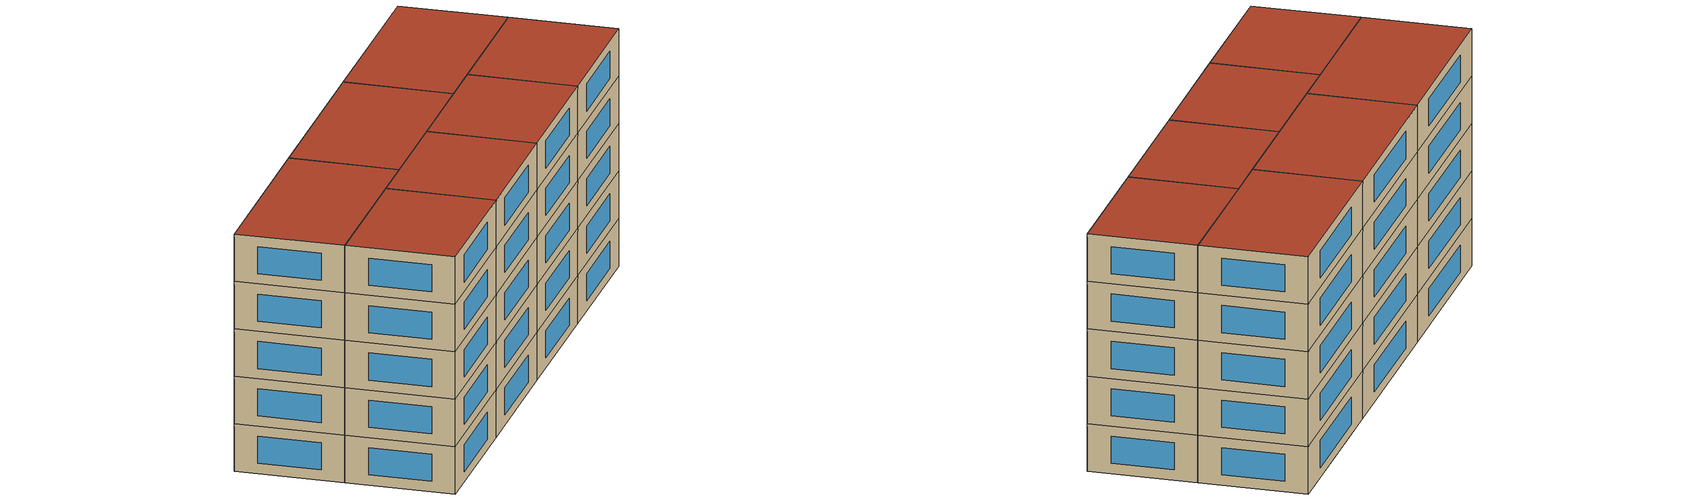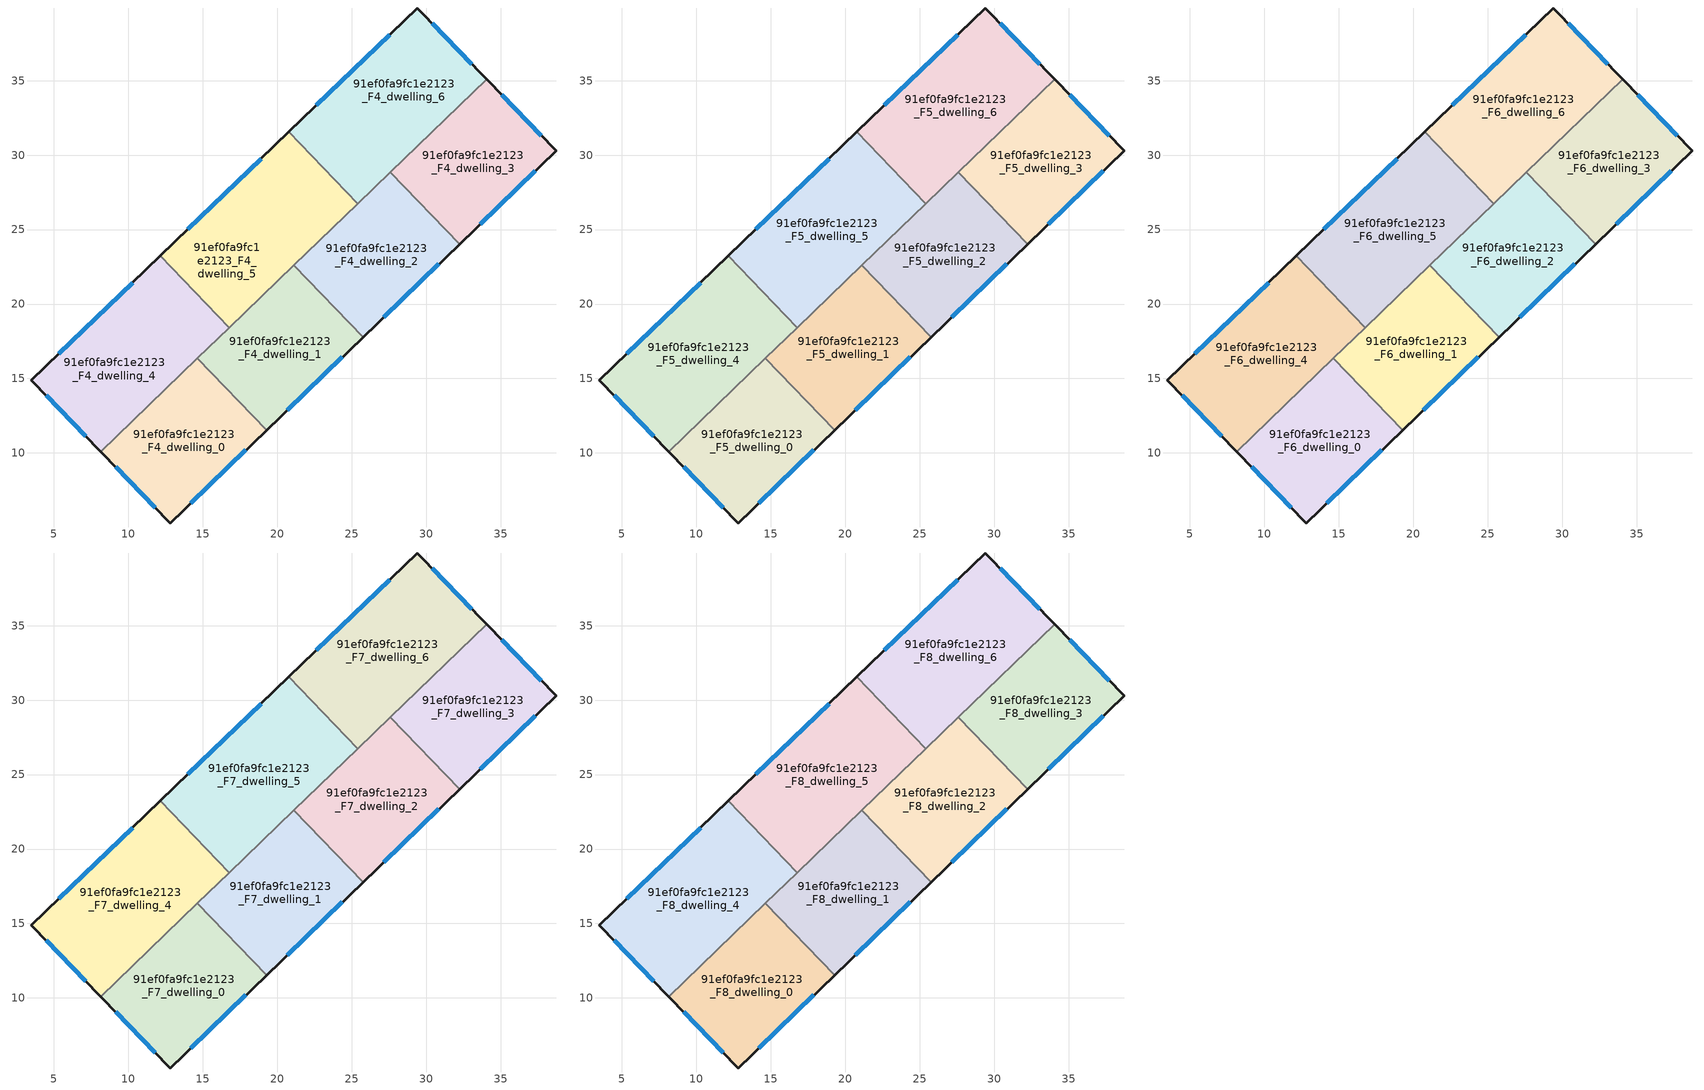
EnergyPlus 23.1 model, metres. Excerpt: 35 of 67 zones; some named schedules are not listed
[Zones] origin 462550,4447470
91ef0fa9fc1e2123_F4_dwelling_0
 floor to 91ef0fa9fc1e2123_F3_dwelling_1 (EU_floor_Construction): 14.63,16.34 19.27,11.52 12.81,5.29 8.15,10.09 z12
 floor to 91ef0fa9fc1e2123_F3_dwelling_3 (EU_floor_Construction): 14.64,16.35 19.28,11.53 19.27,11.52 14.63,16.34 z12
 wall outside (EU_wall_Construction): 8.15,10.09 12.81,5.29 19.28,11.53 z12:15
 wall to 91ef0fa9fc1e2123_F4_dwelling_1 (EU_wall_Construction): 19.28,11.53 14.64,16.35 z12:15
 wall to 91ef0fa9fc1e2123_F4_dwelling_4 (EU_wall_Construction): 14.64,16.35 8.15,10.09 z12:15
 window (EU_Window_Construction): 14.2,6.63 17.9,10.2 / 9.15,9.06 11.81,6.32 z12.64:14.36
91ef0fa9fc1e2123_F4_dwelling_1
 floor to 91ef0fa9fc1e2123_F3_dwelling_3 (EU_floor_Construction): 21.11,22.59 25.75,17.77 19.28,11.53 14.64,16.35 z12
 floor to 91ef0fa9fc1e2123_F3_dwelling_5 (EU_floor_Construction): 21.12,22.6 25.76,17.78 25.75,17.77 21.11,22.59 z12
 wall outside (EU_wall_Construction): 19.28,11.53 25.77,17.78 z12:15
 wall to 91ef0fa9fc1e2123_F4_dwelling_2 (EU_wall_Construction): 25.77,17.78 21.12,22.6 z12:15
 wall to 91ef0fa9fc1e2123_F4_dwelling_5 (EU_wall_Construction): 21.12,22.6 16.78,18.41 z12:15
 wall to 91ef0fa9fc1e2123_F4_dwelling_4 (EU_wall_Construction): 16.78,18.41 14.64,16.35 z12:15
 window (EU_Window_Construction): 20.67,12.87 24.38,16.44 z12.64:14.36
91ef0fa9fc1e2123_F4_dwelling_2
 floor to 91ef0fa9fc1e2123_F3_dwelling_5 (EU_floor_Construction): 27.59,28.83 32.23,24.02 25.76,17.78 21.12,22.6 z12
 floor to 91ef0fa9fc1e2123_F3_dwelling_7 (EU_floor_Construction): 27.61,28.84 32.24,24.03 32.23,24.02 27.59,28.83 z12
 wall outside (EU_wall_Construction): 25.77,17.78 32.24,24.03 z12:15
 wall to 91ef0fa9fc1e2123_F4_dwelling_3 (EU_wall_Construction): 32.24,24.03 27.6,28.85 z12:15
 wall to 91ef0fa9fc1e2123_F4_dwelling_6 (EU_wall_Construction): 27.6,28.85 25.42,26.74 z12:15
 wall to 91ef0fa9fc1e2123_F4_dwelling_5 (EU_wall_Construction): 25.42,26.74 21.12,22.6 z12:15
 window (EU_Window_Construction): 27.15,19.12 30.86,22.69 z12.64:14.36
91ef0fa9fc1e2123_F4_dwelling_3
 floor to 91ef0fa9fc1e2123_F3_dwelling_7 (EU_floor_Construction): 34.07,35.08 38.73,30.28 32.24,24.03 27.61,28.84 z12
 floor to 91ef0fa9fc1e2123_F3_dwelling_6 (EU_floor_Construction): 34.07,35.08 27.61,28.84 27.6,28.85 z12
 wall outside (EU_wall_Construction): 32.24,24.03 38.73,30.28 34.07,35.08 z12:15
 wall to 91ef0fa9fc1e2123_F4_dwelling_6 (EU_wall_Construction): 34.07,35.08 27.6,28.85 z12:15
 window (EU_Window_Construction): 37.73,31.31 35.07,34.06 / 33.63,25.37 37.34,28.94 z12.64:14.36
91ef0fa9fc1e2123_F4_dwelling_4
 floor to 91ef0fa9fc1e2123_F3_dwelling_0 (EU_floor_Construction): 9.98,21.15 14.62,16.34 8.14,10.09 3.48,14.88 z12
 floor to 91ef0fa9fc1e2123_F3_dwelling_2 (EU_floor_Construction): 12.13,23.23 16.78,18.41 14.63,16.34 9.98,21.15 z12
 floor to 91ef0fa9fc1e2123_F3_dwelling_1 (EU_floor_Construction): 14.62,16.34 14.63,16.34 8.15,10.09 8.14,10.09 z12
 wall outside (EU_wall_Construction): 12.13,23.23 3.48,14.88 8.15,10.09 z12:15
 wall to 91ef0fa9fc1e2123_F4_dwelling_5 (EU_wall_Construction): 16.78,18.41 12.13,23.23 z12:15
 window (EU_Window_Construction): 4.48,13.86 7.15,11.11 / 10.28,21.44 5.34,16.67 z12.64:14.36
91ef0fa9fc1e2123_F4_dwelling_5
 floor to 91ef0fa9fc1e2123_F3_dwelling_2 (EU_floor_Construction): 16.46,27.4 21.11,22.59 16.78,18.41 12.13,23.23 z12
 floor to 91ef0fa9fc1e2123_F3_dwelling_4 (EU_floor_Construction): 20.77,31.56 25.42,26.74 21.11,22.59 16.46,27.4 z12
 wall outside (EU_wall_Construction): 20.77,31.56 12.13,23.23 z12:15
 wall to 91ef0fa9fc1e2123_F4_dwelling_6 (EU_wall_Construction): 25.42,26.74 20.77,31.56 z12:15
 window (EU_Window_Construction): 18.92,29.77 13.98,25.01 z12.64:14.36
91ef0fa9fc1e2123_F4_dwelling_6
 floor to 91ef0fa9fc1e2123_F3_dwelling_4 (EU_floor_Construction): 22.94,33.65 27.59,28.84 25.42,26.74 20.77,31.56 z12
 floor to 91ef0fa9fc1e2123_F3_dwelling_6 (EU_floor_Construction): 29.4,39.88 34.07,35.08 27.59,28.84 22.94,33.65 z12
 wall outside (EU_wall_Construction): 34.07,35.08 29.4,39.88 20.77,31.56 z12:15
 window (EU_Window_Construction): 33.07,36.11 30.4,38.86 / 27.56,38.1 22.62,33.34 z12.64:14.36
91ef0fa9fc1e2123_F5_dwelling_0
 floor to 91ef0fa9fc1e2123_F4_dwelling_0 (EU_floor_Construction): 14.64,16.35 19.28,11.53 12.81,5.29 8.15,10.09 z15
 wall outside (EU_wall_Construction): 8.15,10.09 12.81,5.29 19.28,11.53 z15:18
 wall to 91ef0fa9fc1e2123_F5_dwelling_1 (EU_wall_Construction): 19.28,11.53 14.64,16.35 z15:18
 wall to 91ef0fa9fc1e2123_F5_dwelling_4 (EU_wall_Construction): 14.64,16.35 8.15,10.09 z15:18
 window (EU_Window_Construction): 14.2,6.63 17.9,10.2 / 9.15,9.06 11.81,6.32 z15.64:17.36
91ef0fa9fc1e2123_F5_dwelling_1
 floor to 91ef0fa9fc1e2123_F4_dwelling_1 (EU_floor_Construction): 21.12,22.6 25.77,17.78 19.28,11.53 14.64,16.35 z15
 wall outside (EU_wall_Construction): 19.28,11.53 25.77,17.78 z15:18
 wall to 91ef0fa9fc1e2123_F5_dwelling_2 (EU_wall_Construction): 25.77,17.78 21.12,22.6 z15:18
 wall to 91ef0fa9fc1e2123_F5_dwelling_5 (EU_wall_Construction): 21.12,22.6 16.78,18.41 z15:18
 wall to 91ef0fa9fc1e2123_F5_dwelling_4 (EU_wall_Construction): 16.78,18.41 14.64,16.35 z15:18
 window (EU_Window_Construction): 20.67,12.87 24.38,16.44 z15.64:17.36
91ef0fa9fc1e2123_F5_dwelling_2
 floor to 91ef0fa9fc1e2123_F4_dwelling_2 (EU_floor_Construction): 27.6,28.85 32.24,24.03 25.77,17.78 21.12,22.6 z15
 wall outside (EU_wall_Construction): 25.77,17.78 32.24,24.03 z15:18
 wall to 91ef0fa9fc1e2123_F5_dwelling_3 (EU_wall_Construction): 32.24,24.03 27.6,28.85 z15:18
 wall to 91ef0fa9fc1e2123_F5_dwelling_6 (EU_wall_Construction): 27.6,28.85 25.42,26.74 z15:18
 wall to 91ef0fa9fc1e2123_F5_dwelling_5 (EU_wall_Construction): 25.42,26.74 21.12,22.6 z15:18
 window (EU_Window_Construction): 27.15,19.12 30.86,22.69 z15.64:17.36
91ef0fa9fc1e2123_F5_dwelling_3
 floor to 91ef0fa9fc1e2123_F4_dwelling_3 (EU_floor_Construction): 34.07,35.08 38.73,30.28 32.24,24.03 27.6,28.85 z15
 wall outside (EU_wall_Construction): 32.24,24.03 38.73,30.28 34.07,35.08 z15:18
 wall to 91ef0fa9fc1e2123_F5_dwelling_6 (EU_wall_Construction): 34.07,35.08 27.6,28.85 z15:18
 window (EU_Window_Construction): 37.73,31.31 35.07,34.06 / 33.63,25.37 37.34,28.94 z15.64:17.36
91ef0fa9fc1e2123_F5_dwelling_4
 floor to 91ef0fa9fc1e2123_F4_dwelling_4 (EU_floor_Construction): 12.13,23.23 16.78,18.41 8.15,10.09 3.48,14.88 z15
 wall outside (EU_wall_Construction): 12.13,23.23 3.48,14.88 8.15,10.09 z15:18
 wall to 91ef0fa9fc1e2123_F5_dwelling_5 (EU_wall_Construction): 16.78,18.41 12.13,23.23 z15:18
 window (EU_Window_Construction): 4.48,13.86 7.15,11.11 / 10.28,21.44 5.34,16.67 z15.64:17.36
91ef0fa9fc1e2123_F5_dwelling_5
 floor to 91ef0fa9fc1e2123_F4_dwelling_5 (EU_floor_Construction): 20.77,31.56 25.42,26.74 16.78,18.41 12.13,23.23 z15
 wall outside (EU_wall_Construction): 20.77,31.56 12.13,23.23 z15:18
 wall to 91ef0fa9fc1e2123_F5_dwelling_6 (EU_wall_Construction): 25.42,26.74 20.77,31.56 z15:18
 window (EU_Window_Construction): 18.92,29.77 13.98,25.01 z15.64:17.36
91ef0fa9fc1e2123_F5_dwelling_6
 floor to 91ef0fa9fc1e2123_F4_dwelling_6 (EU_floor_Construction): 29.4,39.88 34.07,35.08 25.42,26.74 20.77,31.56 z15
 wall outside (EU_wall_Construction): 34.07,35.08 29.4,39.88 20.77,31.56 z15:18
 window (EU_Window_Construction): 33.07,36.11 30.4,38.86 / 27.56,38.1 22.62,33.34 z15.64:17.36
91ef0fa9fc1e2123_F6_dwelling_0
 floor to 91ef0fa9fc1e2123_F5_dwelling_0 (EU_floor_Construction): 14.64,16.35 19.28,11.53 12.81,5.29 8.15,10.09 z18
 wall outside (EU_wall_Construction): 8.15,10.09 12.81,5.29 19.28,11.53 z18:21
 wall to 91ef0fa9fc1e2123_F6_dwelling_1 (EU_wall_Construction): 19.28,11.53 14.64,16.35 z18:21
 wall to 91ef0fa9fc1e2123_F6_dwelling_4 (EU_wall_Construction): 14.64,16.35 8.15,10.09 z18:21
 window (EU_Window_Construction): 14.2,6.63 17.9,10.2 / 9.15,9.06 11.81,6.32 z18.64:20.36
91ef0fa9fc1e2123_F6_dwelling_1
 floor to 91ef0fa9fc1e2123_F5_dwelling_1 (EU_floor_Construction): 21.12,22.6 25.77,17.78 19.28,11.53 14.64,16.35 z18
 wall outside (EU_wall_Construction): 19.28,11.53 25.77,17.78 z18:21
 wall to 91ef0fa9fc1e2123_F6_dwelling_2 (EU_wall_Construction): 25.77,17.78 21.12,22.6 z18:21
 wall to 91ef0fa9fc1e2123_F6_dwelling_5 (EU_wall_Construction): 21.12,22.6 16.78,18.41 z18:21
 wall to 91ef0fa9fc1e2123_F6_dwelling_4 (EU_wall_Construction): 16.78,18.41 14.64,16.35 z18:21
 window (EU_Window_Construction): 20.67,12.87 24.38,16.44 z18.64:20.36
91ef0fa9fc1e2123_F6_dwelling_2
 floor to 91ef0fa9fc1e2123_F5_dwelling_2 (EU_floor_Construction): 27.6,28.85 32.24,24.03 25.77,17.78 21.12,22.6 z18
 wall outside (EU_wall_Construction): 25.77,17.78 32.24,24.03 z18:21
 wall to 91ef0fa9fc1e2123_F6_dwelling_3 (EU_wall_Construction): 32.24,24.03 27.6,28.85 z18:21
 wall to 91ef0fa9fc1e2123_F6_dwelling_6 (EU_wall_Construction): 27.6,28.85 25.42,26.74 z18:21
 wall to 91ef0fa9fc1e2123_F6_dwelling_5 (EU_wall_Construction): 25.42,26.74 21.12,22.6 z18:21
 window (EU_Window_Construction): 27.15,19.12 30.86,22.69 z18.64:20.36
91ef0fa9fc1e2123_F6_dwelling_3
 floor to 91ef0fa9fc1e2123_F5_dwelling_3 (EU_floor_Construction): 34.07,35.08 38.73,30.28 32.24,24.03 27.6,28.85 z18
 wall outside (EU_wall_Construction): 32.24,24.03 38.73,30.28 34.07,35.08 z18:21
 wall to 91ef0fa9fc1e2123_F6_dwelling_6 (EU_wall_Construction): 34.07,35.08 27.6,28.85 z18:21
 window (EU_Window_Construction): 37.73,31.31 35.07,34.06 / 33.63,25.37 37.34,28.94 z18.64:20.36
91ef0fa9fc1e2123_F6_dwelling_4
 floor to 91ef0fa9fc1e2123_F5_dwelling_4 (EU_floor_Construction): 12.13,23.23 16.78,18.41 8.15,10.09 3.48,14.88 z18
 wall outside (EU_wall_Construction): 12.13,23.23 3.48,14.88 8.15,10.09 z18:21
 wall to 91ef0fa9fc1e2123_F6_dwelling_5 (EU_wall_Construction): 16.78,18.41 12.13,23.23 z18:21
 window (EU_Window_Construction): 4.48,13.86 7.15,11.11 / 10.28,21.44 5.34,16.67 z18.64:20.36
91ef0fa9fc1e2123_F6_dwelling_5
 floor to 91ef0fa9fc1e2123_F5_dwelling_5 (EU_floor_Construction): 20.77,31.56 25.42,26.74 16.78,18.41 12.13,23.23 z18
 wall outside (EU_wall_Construction): 20.77,31.56 12.13,23.23 z18:21
 wall to 91ef0fa9fc1e2123_F6_dwelling_6 (EU_wall_Construction): 25.42,26.74 20.77,31.56 z18:21
 window (EU_Window_Construction): 18.92,29.77 13.98,25.01 z18.64:20.36
91ef0fa9fc1e2123_F6_dwelling_6
 floor to 91ef0fa9fc1e2123_F5_dwelling_6 (EU_floor_Construction): 29.4,39.88 34.07,35.08 25.42,26.74 20.77,31.56 z18
 wall outside (EU_wall_Construction): 34.07,35.08 29.4,39.88 20.77,31.56 z18:21
 window (EU_Window_Construction): 33.07,36.11 30.4,38.86 / 27.56,38.1 22.62,33.34 z18.64:20.36
91ef0fa9fc1e2123_F7_dwelling_0
 floor to 91ef0fa9fc1e2123_F6_dwelling_0 (EU_floor_Construction): 14.64,16.35 19.28,11.53 12.81,5.29 8.15,10.09 z21
 wall outside (EU_wall_Construction): 8.15,10.09 12.81,5.29 19.28,11.53 z21:24
 wall to 91ef0fa9fc1e2123_F7_dwelling_1 (EU_wall_Construction): 19.28,11.53 14.64,16.35 z21:24
 wall to 91ef0fa9fc1e2123_F7_dwelling_4 (EU_wall_Construction): 14.64,16.35 8.15,10.09 z21:24
 window (EU_Window_Construction): 14.2,6.63 17.9,10.2 / 9.15,9.06 11.81,6.32 z21.64:23.36
91ef0fa9fc1e2123_F7_dwelling_1
 floor to 91ef0fa9fc1e2123_F6_dwelling_1 (EU_floor_Construction): 21.12,22.6 25.77,17.78 19.28,11.53 14.64,16.35 z21
 wall outside (EU_wall_Construction): 19.28,11.53 25.77,17.78 z21:24
 wall to 91ef0fa9fc1e2123_F7_dwelling_2 (EU_wall_Construction): 25.77,17.78 21.12,22.6 z21:24
 wall to 91ef0fa9fc1e2123_F7_dwelling_5 (EU_wall_Construction): 21.12,22.6 16.78,18.41 z21:24
 wall to 91ef0fa9fc1e2123_F7_dwelling_4 (EU_wall_Construction): 16.78,18.41 14.64,16.35 z21:24
 window (EU_Window_Construction): 20.67,12.87 24.38,16.44 z21.64:23.36
91ef0fa9fc1e2123_F7_dwelling_2
 floor to 91ef0fa9fc1e2123_F6_dwelling_2 (EU_floor_Construction): 27.6,28.85 32.24,24.03 25.77,17.78 21.12,22.6 z21
 wall outside (EU_wall_Construction): 25.77,17.78 32.24,24.03 z21:24
 wall to 91ef0fa9fc1e2123_F7_dwelling_3 (EU_wall_Construction): 32.24,24.03 27.6,28.85 z21:24
 wall to 91ef0fa9fc1e2123_F7_dwelling_6 (EU_wall_Construction): 27.6,28.85 25.42,26.74 z21:24
 wall to 91ef0fa9fc1e2123_F7_dwelling_5 (EU_wall_Construction): 25.42,26.74 21.12,22.6 z21:24
 window (EU_Window_Construction): 27.15,19.12 30.86,22.69 z21.64:23.36
91ef0fa9fc1e2123_F7_dwelling_3
 floor to 91ef0fa9fc1e2123_F6_dwelling_3 (EU_floor_Construction): 34.07,35.08 38.73,30.28 32.24,24.03 27.6,28.85 z21
 wall outside (EU_wall_Construction): 32.24,24.03 38.73,30.28 34.07,35.08 z21:24
 wall to 91ef0fa9fc1e2123_F7_dwelling_6 (EU_wall_Construction): 34.07,35.08 27.6,28.85 z21:24
 window (EU_Window_Construction): 37.73,31.31 35.07,34.06 / 33.63,25.37 37.34,28.94 z21.64:23.36
91ef0fa9fc1e2123_F7_dwelling_4
 floor to 91ef0fa9fc1e2123_F6_dwelling_4 (EU_floor_Construction): 12.13,23.23 16.78,18.41 8.15,10.09 3.48,14.88 z21
 wall outside (EU_wall_Construction): 12.13,23.23 3.48,14.88 8.15,10.09 z21:24
 wall to 91ef0fa9fc1e2123_F7_dwelling_5 (EU_wall_Construction): 16.78,18.41 12.13,23.23 z21:24
 window (EU_Window_Construction): 4.48,13.86 7.15,11.11 / 10.28,21.44 5.34,16.67 z21.64:23.36
91ef0fa9fc1e2123_F7_dwelling_5
 floor to 91ef0fa9fc1e2123_F6_dwelling_5 (EU_floor_Construction): 20.77,31.56 25.42,26.74 16.78,18.41 12.13,23.23 z21
 wall outside (EU_wall_Construction): 20.77,31.56 12.13,23.23 z21:24
 wall to 91ef0fa9fc1e2123_F7_dwelling_6 (EU_wall_Construction): 25.42,26.74 20.77,31.56 z21:24
 window (EU_Window_Construction): 18.92,29.77 13.98,25.01 z21.64:23.36
91ef0fa9fc1e2123_F7_dwelling_6
 floor to 91ef0fa9fc1e2123_F6_dwelling_6 (EU_floor_Construction): 29.4,39.88 34.07,35.08 25.42,26.74 20.77,31.56 z21
 wall outside (EU_wall_Construction): 34.07,35.08 29.4,39.88 20.77,31.56 z21:24
 window (EU_Window_Construction): 33.07,36.11 30.4,38.86 / 27.56,38.1 22.62,33.34 z21.64:23.36
91ef0fa9fc1e2123_F8_dwelling_0
 floor to 91ef0fa9fc1e2123_F7_dwelling_0 (EU_floor_Construction): 14.64,16.35 19.28,11.53 12.81,5.29 8.15,10.09 z24
 wall outside (EU_wall_Construction): 8.15,10.09 12.81,5.29 19.28,11.53 z24:27
 wall to 91ef0fa9fc1e2123_F8_dwelling_1 (EU_wall_Construction): 19.28,11.53 14.64,16.35 z24:27
 wall to 91ef0fa9fc1e2123_F8_dwelling_4 (EU_wall_Construction): 14.64,16.35 8.15,10.09 z24:27
 window (EU_Window_Construction): 14.2,6.63 17.9,10.2 / 9.15,9.06 11.81,6.32 z24.64:26.36
 roof outside (EU_roof_Construction): 19.28,11.53 14.64,16.35 8.15,10.09 12.81,5.29 z27
91ef0fa9fc1e2123_F8_dwelling_1
 floor to 91ef0fa9fc1e2123_F7_dwelling_1 (EU_floor_Construction): 21.12,22.6 25.77,17.78 19.28,11.53 14.64,16.35 z24
 wall outside (EU_wall_Construction): 19.28,11.53 25.77,17.78 z24:27
 wall to 91ef0fa9fc1e2123_F8_dwelling_2 (EU_wall_Construction): 25.77,17.78 21.12,22.6 z24:27
 wall to 91ef0fa9fc1e2123_F8_dwelling_5 (EU_wall_Construction): 21.12,22.6 16.78,18.41 z24:27
 wall to 91ef0fa9fc1e2123_F8_dwelling_4 (EU_wall_Construction): 16.78,18.41 14.64,16.35 z24:27
 window (EU_Window_Construction): 20.67,12.87 24.38,16.44 z24.64:26.36
 roof outside (EU_roof_Construction): 25.77,17.78 21.12,22.6 14.64,16.35 19.28,11.53 z27
91ef0fa9fc1e2123_F8_dwelling_2
 floor to 91ef0fa9fc1e2123_F7_dwelling_2 (EU_floor_Construction): 27.6,28.85 32.24,24.03 25.77,17.78 21.12,22.6 z24
 wall outside (EU_wall_Construction): 25.77,17.78 32.24,24.03 z24:27
 wall to 91ef0fa9fc1e2123_F8_dwelling_3 (EU_wall_Construction): 32.24,24.03 27.6,28.85 z24:27
 wall to 91ef0fa9fc1e2123_F8_dwelling_6 (EU_wall_Construction): 27.6,28.85 25.42,26.74 z24:27
 wall to 91ef0fa9fc1e2123_F8_dwelling_5 (EU_wall_Construction): 25.42,26.74 21.12,22.6 z24:27
 window (EU_Window_Construction): 27.15,19.12 30.86,22.69 z24.64:26.36
 roof outside (EU_roof_Construction): 32.24,24.03 27.6,28.85 21.12,22.6 25.77,17.78 z27
91ef0fa9fc1e2123_F8_dwelling_3
 floor to 91ef0fa9fc1e2123_F7_dwelling_3 (EU_floor_Construction): 34.07,35.08 38.73,30.28 32.24,24.03 27.6,28.85 z24
 wall outside (EU_wall_Construction): 32.24,24.03 38.73,30.28 34.07,35.08 z24:27
 wall to 91ef0fa9fc1e2123_F8_dwelling_6 (EU_wall_Construction): 34.07,35.08 27.6,28.85 z24:27
 window (EU_Window_Construction): 37.73,31.31 35.07,34.06 / 33.63,25.37 37.34,28.94 z24.64:26.36
 roof outside (EU_roof_Construction): 38.73,30.28 34.07,35.08 27.6,28.85 32.24,24.03 z27
91ef0fa9fc1e2123_F8_dwelling_4
 floor to 91ef0fa9fc1e2123_F7_dwelling_4 (EU_floor_Construction): 12.13,23.23 16.78,18.41 8.15,10.09 3.48,14.88 z24
 wall outside (EU_wall_Construction): 12.13,23.23 3.48,14.88 8.15,10.09 z24:27
 wall to 91ef0fa9fc1e2123_F8_dwelling_5 (EU_wall_Construction): 16.78,18.41 12.13,23.23 z24:27
 window (EU_Window_Construction): 4.48,13.86 7.15,11.11 / 10.28,21.44 5.34,16.67 z24.64:26.36
 roof outside (EU_roof_Construction): 16.78,18.41 12.13,23.23 3.48,14.88 8.15,10.09 z27
91ef0fa9fc1e2123_F8_dwelling_5
 floor to 91ef0fa9fc1e2123_F7_dwelling_5 (EU_floor_Construction): 20.77,31.56 25.42,26.74 16.78,18.41 12.13,23.23 z24
 wall outside (EU_wall_Construction): 20.77,31.56 12.13,23.23 z24:27
 wall to 91ef0fa9fc1e2123_F8_dwelling_6 (EU_wall_Construction): 25.42,26.74 20.77,31.56 z24:27
 window (EU_Window_Construction): 18.92,29.77 13.98,25.01 z24.64:26.36
 roof outside (EU_roof_Construction): 25.42,26.74 20.77,31.56 12.13,23.23 16.78,18.41 z27
91ef0fa9fc1e2123_F8_dwelling_6
 floor to 91ef0fa9fc1e2123_F7_dwelling_6 (EU_floor_Construction): 29.4,39.88 34.07,35.08 25.42,26.74 20.77,31.56 z24
 wall outside (EU_wall_Construction): 34.07,35.08 29.4,39.88 20.77,31.56 z24:27
 window (EU_Window_Construction): 33.07,36.11 30.4,38.86 / 27.56,38.1 22.62,33.34 z24.64:26.36
 roof outside (EU_roof_Construction): 34.07,35.08 29.4,39.88 20.77,31.56 25.42,26.74 z27
[Building]
EU S2 Campaign: North Axis=0; Terrain=City; Solar Distribution=FullExterior
[Site:Location]
Yerevan-Zvartnots.Intl.AP: Latitude=40.15; Longitude=44.383; Time Zone=4; Elevation=854
[SizingPeriod:WeatherFileDays]
AnnualSizingPeriod: Begin Month=1; Begin Day of Month=1; End Month=12; End Day of Month=31; Day of Week for Start Day=Monday; Use Weather File Daylight Saving Period=No; Use Weather File Rain and Snow Indicators=No
[MATERIAL]
EU_InternalMass_Material: Roughness=MediumRough; Thickness=0.1; Conductivity=1; Density=1800; Specific Heat=900; Thermal Absorptance=0.9; Solar Absorptance=0.7; Visible Absorptance=0.7
[MATERIAL:NOMASS] Roughness=MediumRough; Thermal Absorptance=0.9; Solar Absorptance=0.7; Visible Absorptance=0.7
Name | Thermal Resistance
EU_wall_NoMass | 1.05043
EU_roof_NoMass | 1.45357
EU_floor_NoMass | 0.478065
[WINDOWMATERIAL:SIMPLEGLAZINGSYSTEM]
EU_Window_SimpleGlazing: UFactor=2.5566; Solar Heat Gain Coefficient=0.75; Visible Transmittance=0.75
[CONSTRUCTION]
EU_wall_Construction: EU_wall_NoMass
EU_roof_Construction: EU_roof_NoMass
EU_floor_Construction: EU_floor_NoMass
EU_Window_Construction: EU_Window_SimpleGlazing
EU_InternalMass_Construction: EU_InternalMass_Material
[ZONE] Type=1; Multiplier=1; Ceiling Height=autocalculate; Floor Area=autocalculate; Part of Total Floor Area=Yes
Name | Volume
91ef0fa9fc1e2123_F4_dwelling_0; 91ef0fa9fc1e2123_F5_dwelling_0; 91ef0fa9fc1e2123_F6_dwelling_0; 91ef0fa9fc1e2123_F7_dwelling_0; 91ef0fa9fc1e2123_F8_dwelling_0 | 180.71
91ef0fa9fc1e2123_F4_dwelling_1; 91ef0fa9fc1e2123_F5_dwelling_1; 91ef0fa9fc1e2123_F6_dwelling_1; 91ef0fa9fc1e2123_F7_dwelling_1; 91ef0fa9fc1e2123_F8_dwelling_1 | 180.729
91ef0fa9fc1e2123_F4_dwelling_2; 91ef0fa9fc1e2123_F5_dwelling_2; 91ef0fa9fc1e2123_F6_dwelling_2; 91ef0fa9fc1e2123_F7_dwelling_2; 91ef0fa9fc1e2123_F8_dwelling_2 | 180.715
91ef0fa9fc1e2123_F4_dwelling_3; 91ef0fa9fc1e2123_F5_dwelling_3; 91ef0fa9fc1e2123_F6_dwelling_3; 91ef0fa9fc1e2123_F7_dwelling_3; 91ef0fa9fc1e2123_F8_dwelling_3 | 180.727
91ef0fa9fc1e2123_F4_dwelling_4; 91ef0fa9fc1e2123_F5_dwelling_4; 91ef0fa9fc1e2123_F6_dwelling_4; 91ef0fa9fc1e2123_F7_dwelling_4; 91ef0fa9fc1e2123_F8_dwelling_4 | 240.9375
91ef0fa9fc1e2123_F4_dwelling_5; 91ef0fa9fc1e2123_F5_dwelling_5; 91ef0fa9fc1e2123_F6_dwelling_5; 91ef0fa9fc1e2123_F7_dwelling_5; 91ef0fa9fc1e2123_F8_dwelling_5 | 240.931
91ef0fa9fc1e2123_F4_dwelling_6; 91ef0fa9fc1e2123_F5_dwelling_6; 91ef0fa9fc1e2123_F6_dwelling_6; 91ef0fa9fc1e2123_F7_dwelling_6; 91ef0fa9fc1e2123_F8_dwelling_6 | 240.958
[INTERNALMASS] Construction=EU_InternalMass_Construction
Name | Zone or ZoneList | Surface Area
91ef0fa9fc1e2123_F4_dwelling_0_EU_InternalMass | 91ef0fa9fc1e2123_F4_dwelling_0 | 60.2367
91ef0fa9fc1e2123_F4_dwelling_1_EU_InternalMass | 91ef0fa9fc1e2123_F4_dwelling_1 | 60.243
91ef0fa9fc1e2123_F4_dwelling_2_EU_InternalMass | 91ef0fa9fc1e2123_F4_dwelling_2 | 60.2385
91ef0fa9fc1e2123_F4_dwelling_3_EU_InternalMass | 91ef0fa9fc1e2123_F4_dwelling_3 | 60.2422
91ef0fa9fc1e2123_F4_dwelling_4_EU_InternalMass | 91ef0fa9fc1e2123_F4_dwelling_4 | 80.3123
91ef0fa9fc1e2123_F4_dwelling_5_EU_InternalMass | 91ef0fa9fc1e2123_F4_dwelling_5 | 80.3105
91ef0fa9fc1e2123_F4_dwelling_6_EU_InternalMass | 91ef0fa9fc1e2123_F4_dwelling_6 | 80.3191
91ef0fa9fc1e2123_F5_dwelling_0_EU_InternalMass | 91ef0fa9fc1e2123_F5_dwelling_0 | 60.2367
91ef0fa9fc1e2123_F5_dwelling_1_EU_InternalMass | 91ef0fa9fc1e2123_F5_dwelling_1 | 60.243
91ef0fa9fc1e2123_F5_dwelling_2_EU_InternalMass | 91ef0fa9fc1e2123_F5_dwelling_2 | 60.2385
91ef0fa9fc1e2123_F5_dwelling_3_EU_InternalMass | 91ef0fa9fc1e2123_F5_dwelling_3 | 60.2422
91ef0fa9fc1e2123_F5_dwelling_4_EU_InternalMass | 91ef0fa9fc1e2123_F5_dwelling_4 | 80.3123
91ef0fa9fc1e2123_F5_dwelling_5_EU_InternalMass | 91ef0fa9fc1e2123_F5_dwelling_5 | 80.3105
91ef0fa9fc1e2123_F5_dwelling_6_EU_InternalMass | 91ef0fa9fc1e2123_F5_dwelling_6 | 80.3191
91ef0fa9fc1e2123_F6_dwelling_0_EU_InternalMass | 91ef0fa9fc1e2123_F6_dwelling_0 | 60.2367
91ef0fa9fc1e2123_F6_dwelling_1_EU_InternalMass | 91ef0fa9fc1e2123_F6_dwelling_1 | 60.243
91ef0fa9fc1e2123_F6_dwelling_2_EU_InternalMass | 91ef0fa9fc1e2123_F6_dwelling_2 | 60.2385
91ef0fa9fc1e2123_F6_dwelling_3_EU_InternalMass | 91ef0fa9fc1e2123_F6_dwelling_3 | 60.2422
91ef0fa9fc1e2123_F6_dwelling_4_EU_InternalMass | 91ef0fa9fc1e2123_F6_dwelling_4 | 80.3123
91ef0fa9fc1e2123_F6_dwelling_5_EU_InternalMass | 91ef0fa9fc1e2123_F6_dwelling_5 | 80.3105
91ef0fa9fc1e2123_F6_dwelling_6_EU_InternalMass | 91ef0fa9fc1e2123_F6_dwelling_6 | 80.3191
91ef0fa9fc1e2123_F7_dwelling_0_EU_InternalMass | 91ef0fa9fc1e2123_F7_dwelling_0 | 60.2367
91ef0fa9fc1e2123_F7_dwelling_1_EU_InternalMass | 91ef0fa9fc1e2123_F7_dwelling_1 | 60.243
91ef0fa9fc1e2123_F7_dwelling_2_EU_InternalMass | 91ef0fa9fc1e2123_F7_dwelling_2 | 60.2385
91ef0fa9fc1e2123_F7_dwelling_3_EU_InternalMass | 91ef0fa9fc1e2123_F7_dwelling_3 | 60.2422
91ef0fa9fc1e2123_F7_dwelling_4_EU_InternalMass | 91ef0fa9fc1e2123_F7_dwelling_4 | 80.3123
91ef0fa9fc1e2123_F7_dwelling_5_EU_InternalMass | 91ef0fa9fc1e2123_F7_dwelling_5 | 80.3105
91ef0fa9fc1e2123_F7_dwelling_6_EU_InternalMass | 91ef0fa9fc1e2123_F7_dwelling_6 | 80.3191
91ef0fa9fc1e2123_F8_dwelling_0_EU_InternalMass | 91ef0fa9fc1e2123_F8_dwelling_0 | 60.2367
91ef0fa9fc1e2123_F8_dwelling_1_EU_InternalMass | 91ef0fa9fc1e2123_F8_dwelling_1 | 60.243
91ef0fa9fc1e2123_F8_dwelling_2_EU_InternalMass | 91ef0fa9fc1e2123_F8_dwelling_2 | 60.2385
91ef0fa9fc1e2123_F8_dwelling_3_EU_InternalMass | 91ef0fa9fc1e2123_F8_dwelling_3 | 60.2422
91ef0fa9fc1e2123_F8_dwelling_4_EU_InternalMass | 91ef0fa9fc1e2123_F8_dwelling_4 | 80.3123
91ef0fa9fc1e2123_F8_dwelling_5_EU_InternalMass | 91ef0fa9fc1e2123_F8_dwelling_5 | 80.3105
91ef0fa9fc1e2123_F8_dwelling_6_EU_InternalMass | 91ef0fa9fc1e2123_F8_dwelling_6 | 80.3191
[OTHEREQUIPMENT] Fuel Type=Electricity; Design Level Calculation Method=Watts/Area; Power per Zone Floor Area=1; Fraction Latent=0; Fraction Radiant=0; Fraction Lost=0; Carbon Dioxide Generation Rate=0; EndUse Subcategory=EU_Step8_InternalGains
Name | Zone or ZoneList or Space or SpaceList | Schedule
EU_Step8_InternalGain_91ef0fa9fc1e2123_F4_dwelling_0_f000 | 91ef0fa9fc1e2123_F4_dwelling_0 | EU_Step8_GainSchedule_91ef0fa9fc1e2123_F4_dwelling_0_f000
EU_Step8_InternalGain_91ef0fa9fc1e2123_F4_dwelling_1_f000 | 91ef0fa9fc1e2123_F4_dwelling_1 | EU_Step8_GainSchedule_91ef0fa9fc1e2123_F4_dwelling_1_f000
EU_Step8_InternalGain_91ef0fa9fc1e2123_F4_dwelling_2_f000 | 91ef0fa9fc1e2123_F4_dwelling_2 | EU_Step8_GainSchedule_91ef0fa9fc1e2123_F4_dwelling_2_f000
EU_Step8_InternalGain_91ef0fa9fc1e2123_F4_dwelling_3_f000 | 91ef0fa9fc1e2123_F4_dwelling_3 | EU_Step8_GainSchedule_91ef0fa9fc1e2123_F4_dwelling_3_f000
EU_Step8_InternalGain_91ef0fa9fc1e2123_F4_dwelling_4_f000 | 91ef0fa9fc1e2123_F4_dwelling_4 | EU_Step8_GainSchedule_91ef0fa9fc1e2123_F4_dwelling_4_f000
EU_Step8_InternalGain_91ef0fa9fc1e2123_F4_dwelling_5_f000 | 91ef0fa9fc1e2123_F4_dwelling_5 | EU_Step8_GainSchedule_91ef0fa9fc1e2123_F4_dwelling_5_f000
EU_Step8_InternalGain_91ef0fa9fc1e2123_F4_dwelling_6_f000 | 91ef0fa9fc1e2123_F4_dwelling_6 | EU_Step8_GainSchedule_91ef0fa9fc1e2123_F4_dwelling_6_f000
EU_Step8_InternalGain_91ef0fa9fc1e2123_F5_dwelling_0_f000 | 91ef0fa9fc1e2123_F5_dwelling_0 | EU_Step8_GainSchedule_91ef0fa9fc1e2123_F5_dwelling_0_f000
EU_Step8_InternalGain_91ef0fa9fc1e2123_F5_dwelling_1_f000 | 91ef0fa9fc1e2123_F5_dwelling_1 | EU_Step8_GainSchedule_91ef0fa9fc1e2123_F5_dwelling_1_f000
EU_Step8_InternalGain_91ef0fa9fc1e2123_F5_dwelling_2_f000 | 91ef0fa9fc1e2123_F5_dwelling_2 | EU_Step8_GainSchedule_91ef0fa9fc1e2123_F5_dwelling_2_f000
EU_Step8_InternalGain_91ef0fa9fc1e2123_F5_dwelling_3_f000 | 91ef0fa9fc1e2123_F5_dwelling_3 | EU_Step8_GainSchedule_91ef0fa9fc1e2123_F5_dwelling_3_f000
EU_Step8_InternalGain_91ef0fa9fc1e2123_F5_dwelling_4_f000 | 91ef0fa9fc1e2123_F5_dwelling_4 | EU_Step8_GainSchedule_91ef0fa9fc1e2123_F5_dwelling_4_f000
EU_Step8_InternalGain_91ef0fa9fc1e2123_F5_dwelling_5_f000 | 91ef0fa9fc1e2123_F5_dwelling_5 | EU_Step8_GainSchedule_91ef0fa9fc1e2123_F5_dwelling_5_f000
EU_Step8_InternalGain_91ef0fa9fc1e2123_F5_dwelling_6_f000 | 91ef0fa9fc1e2123_F5_dwelling_6 | EU_Step8_GainSchedule_91ef0fa9fc1e2123_F5_dwelling_6_f000
EU_Step8_InternalGain_91ef0fa9fc1e2123_F6_dwelling_0_f000 | 91ef0fa9fc1e2123_F6_dwelling_0 | EU_Step8_GainSchedule_91ef0fa9fc1e2123_F6_dwelling_0_f000
EU_Step8_InternalGain_91ef0fa9fc1e2123_F6_dwelling_1_f000 | 91ef0fa9fc1e2123_F6_dwelling_1 | EU_Step8_GainSchedule_91ef0fa9fc1e2123_F6_dwelling_1_f000
EU_Step8_InternalGain_91ef0fa9fc1e2123_F6_dwelling_2_f000 | 91ef0fa9fc1e2123_F6_dwelling_2 | EU_Step8_GainSchedule_91ef0fa9fc1e2123_F6_dwelling_2_f000
EU_Step8_InternalGain_91ef0fa9fc1e2123_F6_dwelling_3_f000 | 91ef0fa9fc1e2123_F6_dwelling_3 | EU_Step8_GainSchedule_91ef0fa9fc1e2123_F6_dwelling_3_f000
EU_Step8_InternalGain_91ef0fa9fc1e2123_F6_dwelling_4_f000 | 91ef0fa9fc1e2123_F6_dwelling_4 | EU_Step8_GainSchedule_91ef0fa9fc1e2123_F6_dwelling_4_f000
EU_Step8_InternalGain_91ef0fa9fc1e2123_F6_dwelling_5_f000 | 91ef0fa9fc1e2123_F6_dwelling_5 | EU_Step8_GainSchedule_91ef0fa9fc1e2123_F6_dwelling_5_f000
EU_Step8_InternalGain_91ef0fa9fc1e2123_F6_dwelling_6_f000 | 91ef0fa9fc1e2123_F6_dwelling_6 | EU_Step8_GainSchedule_91ef0fa9fc1e2123_F6_dwelling_6_f000
EU_Step8_InternalGain_91ef0fa9fc1e2123_F7_dwelling_0_f000 | 91ef0fa9fc1e2123_F7_dwelling_0 | EU_Step8_GainSchedule_91ef0fa9fc1e2123_F7_dwelling_0_f000
EU_Step8_InternalGain_91ef0fa9fc1e2123_F7_dwelling_1_f000 | 91ef0fa9fc1e2123_F7_dwelling_1 | EU_Step8_GainSchedule_91ef0fa9fc1e2123_F7_dwelling_1_f000
EU_Step8_InternalGain_91ef0fa9fc1e2123_F7_dwelling_2_f000 | 91ef0fa9fc1e2123_F7_dwelling_2 | EU_Step8_GainSchedule_91ef0fa9fc1e2123_F7_dwelling_2_f000
EU_Step8_InternalGain_91ef0fa9fc1e2123_F7_dwelling_3_f000 | 91ef0fa9fc1e2123_F7_dwelling_3 | EU_Step8_GainSchedule_91ef0fa9fc1e2123_F7_dwelling_3_f000
EU_Step8_InternalGain_91ef0fa9fc1e2123_F7_dwelling_4_f000 | 91ef0fa9fc1e2123_F7_dwelling_4 | EU_Step8_GainSchedule_91ef0fa9fc1e2123_F7_dwelling_4_f000
EU_Step8_InternalGain_91ef0fa9fc1e2123_F7_dwelling_5_f000 | 91ef0fa9fc1e2123_F7_dwelling_5 | EU_Step8_GainSchedule_91ef0fa9fc1e2123_F7_dwelling_5_f000
EU_Step8_InternalGain_91ef0fa9fc1e2123_F7_dwelling_6_f000 | 91ef0fa9fc1e2123_F7_dwelling_6 | EU_Step8_GainSchedule_91ef0fa9fc1e2123_F7_dwelling_6_f000
EU_Step8_InternalGain_91ef0fa9fc1e2123_F8_dwelling_0_f000 | 91ef0fa9fc1e2123_F8_dwelling_0 | EU_Step8_GainSchedule_91ef0fa9fc1e2123_F8_dwelling_0_f000
EU_Step8_InternalGain_91ef0fa9fc1e2123_F8_dwelling_1_f000 | 91ef0fa9fc1e2123_F8_dwelling_1 | EU_Step8_GainSchedule_91ef0fa9fc1e2123_F8_dwelling_1_f000
EU_Step8_InternalGain_91ef0fa9fc1e2123_F8_dwelling_2_f000 | 91ef0fa9fc1e2123_F8_dwelling_2 | EU_Step8_GainSchedule_91ef0fa9fc1e2123_F8_dwelling_2_f000
EU_Step8_InternalGain_91ef0fa9fc1e2123_F8_dwelling_3_f000 | 91ef0fa9fc1e2123_F8_dwelling_3 | EU_Step8_GainSchedule_91ef0fa9fc1e2123_F8_dwelling_3_f000
EU_Step8_InternalGain_91ef0fa9fc1e2123_F8_dwelling_4_f000 | 91ef0fa9fc1e2123_F8_dwelling_4 | EU_Step8_GainSchedule_91ef0fa9fc1e2123_F8_dwelling_4_f000
EU_Step8_InternalGain_91ef0fa9fc1e2123_F8_dwelling_5_f000 | 91ef0fa9fc1e2123_F8_dwelling_5 | EU_Step8_GainSchedule_91ef0fa9fc1e2123_F8_dwelling_5_f000
EU_Step8_InternalGain_91ef0fa9fc1e2123_F8_dwelling_6_f000 | 91ef0fa9fc1e2123_F8_dwelling_6 | EU_Step8_GainSchedule_91ef0fa9fc1e2123_F8_dwelling_6_f000
[ZONEVENTILATION:DESIGNFLOWRATE] Schedule=EU_AlwaysOn; Design Flow Rate Calculation Method=AirChanges/Hour; Air Changes per Hour=0.557805; Ventilation Type=Natural; Fan Pressure Rise=0; Fan Total Efficiency=1; Constant Term Coefficient=1; Temperature Term Coefficient=0; Velocity Term Coefficient=0; Velocity Squared Term Coefficient=0; Minimum Indoor Temperature=-100; Maximum Indoor Temperature=100; Delta Temperature=-100; Minimum Outdoor Temperature=-100; Maximum Outdoor Temperature=100; Maximum Wind Speed=40
Name | Zone or ZoneList or Space or SpaceList
EU_ConstantAir_91ef0fa9fc1e2123_F4_dwelling_0 | 91ef0fa9fc1e2123_F4_dwelling_0
EU_ConstantAir_91ef0fa9fc1e2123_F4_dwelling_1 | 91ef0fa9fc1e2123_F4_dwelling_1
EU_ConstantAir_91ef0fa9fc1e2123_F4_dwelling_2 | 91ef0fa9fc1e2123_F4_dwelling_2
EU_ConstantAir_91ef0fa9fc1e2123_F4_dwelling_3 | 91ef0fa9fc1e2123_F4_dwelling_3
EU_ConstantAir_91ef0fa9fc1e2123_F4_dwelling_4 | 91ef0fa9fc1e2123_F4_dwelling_4
EU_ConstantAir_91ef0fa9fc1e2123_F4_dwelling_5 | 91ef0fa9fc1e2123_F4_dwelling_5
EU_ConstantAir_91ef0fa9fc1e2123_F4_dwelling_6 | 91ef0fa9fc1e2123_F4_dwelling_6
EU_ConstantAir_91ef0fa9fc1e2123_F5_dwelling_0 | 91ef0fa9fc1e2123_F5_dwelling_0
EU_ConstantAir_91ef0fa9fc1e2123_F5_dwelling_1 | 91ef0fa9fc1e2123_F5_dwelling_1
EU_ConstantAir_91ef0fa9fc1e2123_F5_dwelling_2 | 91ef0fa9fc1e2123_F5_dwelling_2
EU_ConstantAir_91ef0fa9fc1e2123_F5_dwelling_3 | 91ef0fa9fc1e2123_F5_dwelling_3
EU_ConstantAir_91ef0fa9fc1e2123_F5_dwelling_4 | 91ef0fa9fc1e2123_F5_dwelling_4
EU_ConstantAir_91ef0fa9fc1e2123_F5_dwelling_5 | 91ef0fa9fc1e2123_F5_dwelling_5
EU_ConstantAir_91ef0fa9fc1e2123_F5_dwelling_6 | 91ef0fa9fc1e2123_F5_dwelling_6
EU_ConstantAir_91ef0fa9fc1e2123_F6_dwelling_0 | 91ef0fa9fc1e2123_F6_dwelling_0
EU_ConstantAir_91ef0fa9fc1e2123_F6_dwelling_1 | 91ef0fa9fc1e2123_F6_dwelling_1
EU_ConstantAir_91ef0fa9fc1e2123_F6_dwelling_2 | 91ef0fa9fc1e2123_F6_dwelling_2
EU_ConstantAir_91ef0fa9fc1e2123_F6_dwelling_3 | 91ef0fa9fc1e2123_F6_dwelling_3
EU_ConstantAir_91ef0fa9fc1e2123_F6_dwelling_4 | 91ef0fa9fc1e2123_F6_dwelling_4
EU_ConstantAir_91ef0fa9fc1e2123_F6_dwelling_5 | 91ef0fa9fc1e2123_F6_dwelling_5
EU_ConstantAir_91ef0fa9fc1e2123_F6_dwelling_6 | 91ef0fa9fc1e2123_F6_dwelling_6
EU_ConstantAir_91ef0fa9fc1e2123_F7_dwelling_0 | 91ef0fa9fc1e2123_F7_dwelling_0
EU_ConstantAir_91ef0fa9fc1e2123_F7_dwelling_1 | 91ef0fa9fc1e2123_F7_dwelling_1
EU_ConstantAir_91ef0fa9fc1e2123_F7_dwelling_2 | 91ef0fa9fc1e2123_F7_dwelling_2
EU_ConstantAir_91ef0fa9fc1e2123_F7_dwelling_3 | 91ef0fa9fc1e2123_F7_dwelling_3
EU_ConstantAir_91ef0fa9fc1e2123_F7_dwelling_4 | 91ef0fa9fc1e2123_F7_dwelling_4
EU_ConstantAir_91ef0fa9fc1e2123_F7_dwelling_5 | 91ef0fa9fc1e2123_F7_dwelling_5
EU_ConstantAir_91ef0fa9fc1e2123_F7_dwelling_6 | 91ef0fa9fc1e2123_F7_dwelling_6
EU_ConstantAir_91ef0fa9fc1e2123_F8_dwelling_0 | 91ef0fa9fc1e2123_F8_dwelling_0
EU_ConstantAir_91ef0fa9fc1e2123_F8_dwelling_1 | 91ef0fa9fc1e2123_F8_dwelling_1
EU_ConstantAir_91ef0fa9fc1e2123_F8_dwelling_2 | 91ef0fa9fc1e2123_F8_dwelling_2
EU_ConstantAir_91ef0fa9fc1e2123_F8_dwelling_3 | 91ef0fa9fc1e2123_F8_dwelling_3
EU_ConstantAir_91ef0fa9fc1e2123_F8_dwelling_4 | 91ef0fa9fc1e2123_F8_dwelling_4
EU_ConstantAir_91ef0fa9fc1e2123_F8_dwelling_5 | 91ef0fa9fc1e2123_F8_dwelling_5
EU_ConstantAir_91ef0fa9fc1e2123_F8_dwelling_6 | 91ef0fa9fc1e2123_F8_dwelling_6
[HVACTEMPLATE:ZONE:IDEALLOADSAIRSYSTEM] System Availability Schedule=EU_AlwaysOn; Maximum Heating Supply Air Temperature=50; Minimum Cooling Supply Air Temperature=13; Maximum Heating Supply Air Humidity Ratio=0.0156; Minimum Cooling Supply Air Humidity Ratio=0.0077; Heating Limit=NoLimit; Cooling Limit=NoLimit; Heating Availability Schedule=EU_AlwaysOn; Cooling Availability Schedule=EU_CoolingOff; Dehumidification Control Type=ConstantSensibleHeatRatio; Cooling Sensible Heat Ratio=0.7; Dehumidification Setpoint=60; Humidification Control Type=None; Humidification Setpoint=30; Outdoor Air Method=None; Outdoor Air Flow Rate per Person=0.00944; Outdoor Air Flow Rate per Zone Floor Area=0; Outdoor Air Flow Rate per Zone=0; Demand Controlled Ventilation Type=None; Outdoor Air Economizer Type=NoEconomizer; Heat Recovery Type=None; Sensible Heat Recovery Effectiveness=0.7; Latent Heat Recovery Effectiveness=0.65
Name | Template Thermostat
91ef0fa9fc1e2123_F4_dwelling_0 | EU_HeatOnly_91ef0fa9fc1e2123_F4_dwelling_0
91ef0fa9fc1e2123_F4_dwelling_1 | EU_HeatOnly_91ef0fa9fc1e2123_F4_dwelling_1
91ef0fa9fc1e2123_F4_dwelling_2 | EU_HeatOnly_91ef0fa9fc1e2123_F4_dwelling_2
91ef0fa9fc1e2123_F4_dwelling_3 | EU_HeatOnly_91ef0fa9fc1e2123_F4_dwelling_3
91ef0fa9fc1e2123_F4_dwelling_4 | EU_HeatOnly_91ef0fa9fc1e2123_F4_dwelling_4
91ef0fa9fc1e2123_F4_dwelling_5 | EU_HeatOnly_91ef0fa9fc1e2123_F4_dwelling_5
91ef0fa9fc1e2123_F4_dwelling_6 | EU_HeatOnly_91ef0fa9fc1e2123_F4_dwelling_6
91ef0fa9fc1e2123_F5_dwelling_0 | EU_HeatOnly_91ef0fa9fc1e2123_F5_dwelling_0
91ef0fa9fc1e2123_F5_dwelling_1 | EU_HeatOnly_91ef0fa9fc1e2123_F5_dwelling_1
91ef0fa9fc1e2123_F5_dwelling_2 | EU_HeatOnly_91ef0fa9fc1e2123_F5_dwelling_2
91ef0fa9fc1e2123_F5_dwelling_3 | EU_HeatOnly_91ef0fa9fc1e2123_F5_dwelling_3
91ef0fa9fc1e2123_F5_dwelling_4 | EU_HeatOnly_91ef0fa9fc1e2123_F5_dwelling_4
91ef0fa9fc1e2123_F5_dwelling_5 | EU_HeatOnly_91ef0fa9fc1e2123_F5_dwelling_5
91ef0fa9fc1e2123_F5_dwelling_6 | EU_HeatOnly_91ef0fa9fc1e2123_F5_dwelling_6
91ef0fa9fc1e2123_F6_dwelling_0 | EU_HeatOnly_91ef0fa9fc1e2123_F6_dwelling_0
91ef0fa9fc1e2123_F6_dwelling_1 | EU_HeatOnly_91ef0fa9fc1e2123_F6_dwelling_1
91ef0fa9fc1e2123_F6_dwelling_2 | EU_HeatOnly_91ef0fa9fc1e2123_F6_dwelling_2
91ef0fa9fc1e2123_F6_dwelling_3 | EU_HeatOnly_91ef0fa9fc1e2123_F6_dwelling_3
91ef0fa9fc1e2123_F6_dwelling_4 | EU_HeatOnly_91ef0fa9fc1e2123_F6_dwelling_4
91ef0fa9fc1e2123_F6_dwelling_5 | EU_HeatOnly_91ef0fa9fc1e2123_F6_dwelling_5
91ef0fa9fc1e2123_F6_dwelling_6 | EU_HeatOnly_91ef0fa9fc1e2123_F6_dwelling_6
91ef0fa9fc1e2123_F7_dwelling_0 | EU_HeatOnly_91ef0fa9fc1e2123_F7_dwelling_0
91ef0fa9fc1e2123_F7_dwelling_1 | EU_HeatOnly_91ef0fa9fc1e2123_F7_dwelling_1
91ef0fa9fc1e2123_F7_dwelling_2 | EU_HeatOnly_91ef0fa9fc1e2123_F7_dwelling_2
91ef0fa9fc1e2123_F7_dwelling_3 | EU_HeatOnly_91ef0fa9fc1e2123_F7_dwelling_3
91ef0fa9fc1e2123_F7_dwelling_4 | EU_HeatOnly_91ef0fa9fc1e2123_F7_dwelling_4
91ef0fa9fc1e2123_F7_dwelling_5 | EU_HeatOnly_91ef0fa9fc1e2123_F7_dwelling_5
91ef0fa9fc1e2123_F7_dwelling_6 | EU_HeatOnly_91ef0fa9fc1e2123_F7_dwelling_6
91ef0fa9fc1e2123_F8_dwelling_0 | EU_HeatOnly_91ef0fa9fc1e2123_F8_dwelling_0
91ef0fa9fc1e2123_F8_dwelling_1 | EU_HeatOnly_91ef0fa9fc1e2123_F8_dwelling_1
91ef0fa9fc1e2123_F8_dwelling_2 | EU_HeatOnly_91ef0fa9fc1e2123_F8_dwelling_2
91ef0fa9fc1e2123_F8_dwelling_3 | EU_HeatOnly_91ef0fa9fc1e2123_F8_dwelling_3
91ef0fa9fc1e2123_F8_dwelling_4 | EU_HeatOnly_91ef0fa9fc1e2123_F8_dwelling_4
91ef0fa9fc1e2123_F8_dwelling_5 | EU_HeatOnly_91ef0fa9fc1e2123_F8_dwelling_5
91ef0fa9fc1e2123_F8_dwelling_6 | EU_HeatOnly_91ef0fa9fc1e2123_F8_dwelling_6
[SIZING:ZONE] Zone Cooling Design Supply Air Temperature Input Method=SupplyAirTemperature; Zone Cooling Design Supply Air Temperature=13; Zone Heating Design Supply Air Temperature Input Method=SupplyAirTemperature; Zone Heating Design Supply Air Temperature=50; Zone Cooling Design Supply Air Humidity Ratio=0.008; Zone Heating Design Supply Air Humidity Ratio=0.008; Cooling Design Air Flow Method=DesignDay; Cooling Design Air Flow Rate=0; Cooling Minimum Air Flow per Zone Floor Area=0.000762; Cooling Minimum Air Flow=0; Cooling Minimum Air Flow Fraction=0.2; Heating Design Air Flow Method=DesignDay; Heating Design Air Flow Rate=0; Heating Maximum Air Flow per Zone Floor Area=0.002032; Heating Maximum Air Flow=0.141576; Heating Maximum Air Flow Fraction=0.3; Account for Dedicated Outdoor Air System=No; Dedicated Outdoor Air System Control Strategy=NeutralSupplyAir; Dedicated Outdoor Air Low Setpoint Temperature for Design=autosize; Dedicated Outdoor Air High Setpoint Temperature for Design=autosize; Zone Load Sizing Method=Sensible Load Only No Latent Load; Zone Latent Cooling Design Supply Air Humidity Ratio Input Method=HumidityRatioDifference; Zone Cooling Design Supply Air Humidity Ratio Difference=0.005; Zone Latent Heating Design Supply Air Humidity Ratio Input Method=HumidityRatioDifference; Zone Humidification Design Supply Air Humidity Ratio Difference=0.005
91ef0fa9fc1e2123_F4_dwelling_0; 91ef0fa9fc1e2123_F4_dwelling_1; 91ef0fa9fc1e2123_F4_dwelling_2; 91ef0fa9fc1e2123_F4_dwelling_3; 91ef0fa9fc1e2123_F4_dwelling_4; 91ef0fa9fc1e2123_F4_dwelling_5; 91ef0fa9fc1e2123_F4_dwelling_6; 91ef0fa9fc1e2123_F5_dwelling_0; 91ef0fa9fc1e2123_F5_dwelling_1; 91ef0fa9fc1e2123_F5_dwelling_2; 91ef0fa9fc1e2123_F5_dwelling_3; 91ef0fa9fc1e2123_F5_dwelling_4; 91ef0fa9fc1e2123_F5_dwelling_5; 91ef0fa9fc1e2123_F5_dwelling_6; 91ef0fa9fc1e2123_F6_dwelling_0; 91ef0fa9fc1e2123_F6_dwelling_1; 91ef0fa9fc1e2123_F6_dwelling_2; 91ef0fa9fc1e2123_F6_dwelling_3; 91ef0fa9fc1e2123_F6_dwelling_4; 91ef0fa9fc1e2123_F6_dwelling_5; 91ef0fa9fc1e2123_F6_dwelling_6; 91ef0fa9fc1e2123_F7_dwelling_0; 91ef0fa9fc1e2123_F7_dwelling_1; 91ef0fa9fc1e2123_F7_dwelling_2; 91ef0fa9fc1e2123_F7_dwelling_3; 91ef0fa9fc1e2123_F7_dwelling_4; 91ef0fa9fc1e2123_F7_dwelling_5; 91ef0fa9fc1e2123_F7_dwelling_6; 91ef0fa9fc1e2123_F8_dwelling_0; 91ef0fa9fc1e2123_F8_dwelling_1; 91ef0fa9fc1e2123_F8_dwelling_2; 91ef0fa9fc1e2123_F8_dwelling_3; 91ef0fa9fc1e2123_F8_dwelling_4; 91ef0fa9fc1e2123_F8_dwelling_5; 91ef0fa9fc1e2123_F8_dwelling_6
[SCHEDULE:FILE] Column Number=1; Rows to Skip at Top=0; Number of Hours of Data=8760; Column Separator=Comma; Interpolate to Timestep=No; Minutes per Item=60; Adjust Schedule for Daylight Savings=Yes
Name | File
EU_Step8_GainSchedule_91ef0fa9fc1e2123_F4_dwelling_0_f000 | ../../schedules/91ef0fa9fc1e2123/91ef0fa9fc1e2123_F4_dwelling_0_f000_gain.csv
EU_Step8_GainSchedule_91ef0fa9fc1e2123_F4_dwelling_1_f000 | ../../schedules/91ef0fa9fc1e2123/91ef0fa9fc1e2123_F4_dwelling_1_f000_gain.csv
EU_Step8_GainSchedule_91ef0fa9fc1e2123_F4_dwelling_2_f000 | ../../schedules/91ef0fa9fc1e2123/91ef0fa9fc1e2123_F4_dwelling_2_f000_gain.csv
EU_Step8_GainSchedule_91ef0fa9fc1e2123_F4_dwelling_3_f000 | ../../schedules/91ef0fa9fc1e2123/91ef0fa9fc1e2123_F4_dwelling_3_f000_gain.csv
EU_Step8_GainSchedule_91ef0fa9fc1e2123_F4_dwelling_4_f000 | ../../schedules/91ef0fa9fc1e2123/91ef0fa9fc1e2123_F4_dwelling_4_f000_gain.csv
EU_Step8_GainSchedule_91ef0fa9fc1e2123_F4_dwelling_5_f000 | ../../schedules/91ef0fa9fc1e2123/91ef0fa9fc1e2123_F4_dwelling_5_f000_gain.csv
EU_Step8_GainSchedule_91ef0fa9fc1e2123_F4_dwelling_6_f000 | ../../schedules/91ef0fa9fc1e2123/91ef0fa9fc1e2123_F4_dwelling_6_f000_gain.csv
EU_Step8_GainSchedule_91ef0fa9fc1e2123_F5_dwelling_0_f000 | ../../schedules/91ef0fa9fc1e2123/91ef0fa9fc1e2123_F5_dwelling_0_f000_gain.csv
EU_Step8_GainSchedule_91ef0fa9fc1e2123_F5_dwelling_1_f000 | ../../schedules/91ef0fa9fc1e2123/91ef0fa9fc1e2123_F5_dwelling_1_f000_gain.csv
EU_Step8_GainSchedule_91ef0fa9fc1e2123_F5_dwelling_2_f000 | ../../schedules/91ef0fa9fc1e2123/91ef0fa9fc1e2123_F5_dwelling_2_f000_gain.csv
EU_Step8_GainSchedule_91ef0fa9fc1e2123_F5_dwelling_3_f000 | ../../schedules/91ef0fa9fc1e2123/91ef0fa9fc1e2123_F5_dwelling_3_f000_gain.csv
EU_Step8_GainSchedule_91ef0fa9fc1e2123_F5_dwelling_4_f000 | ../../schedules/91ef0fa9fc1e2123/91ef0fa9fc1e2123_F5_dwelling_4_f000_gain.csv
EU_Step8_GainSchedule_91ef0fa9fc1e2123_F5_dwelling_5_f000 | ../../schedules/91ef0fa9fc1e2123/91ef0fa9fc1e2123_F5_dwelling_5_f000_gain.csv
EU_Step8_GainSchedule_91ef0fa9fc1e2123_F5_dwelling_6_f000 | ../../schedules/91ef0fa9fc1e2123/91ef0fa9fc1e2123_F5_dwelling_6_f000_gain.csv
EU_Step8_GainSchedule_91ef0fa9fc1e2123_F6_dwelling_0_f000 | ../../schedules/91ef0fa9fc1e2123/91ef0fa9fc1e2123_F6_dwelling_0_f000_gain.csv
EU_Step8_GainSchedule_91ef0fa9fc1e2123_F6_dwelling_1_f000 | ../../schedules/91ef0fa9fc1e2123/91ef0fa9fc1e2123_F6_dwelling_1_f000_gain.csv
EU_Step8_GainSchedule_91ef0fa9fc1e2123_F6_dwelling_2_f000 | ../../schedules/91ef0fa9fc1e2123/91ef0fa9fc1e2123_F6_dwelling_2_f000_gain.csv
EU_Step8_GainSchedule_91ef0fa9fc1e2123_F6_dwelling_3_f000 | ../../schedules/91ef0fa9fc1e2123/91ef0fa9fc1e2123_F6_dwelling_3_f000_gain.csv
EU_Step8_GainSchedule_91ef0fa9fc1e2123_F6_dwelling_4_f000 | ../../schedules/91ef0fa9fc1e2123/91ef0fa9fc1e2123_F6_dwelling_4_f000_gain.csv
EU_Step8_GainSchedule_91ef0fa9fc1e2123_F6_dwelling_5_f000 | ../../schedules/91ef0fa9fc1e2123/91ef0fa9fc1e2123_F6_dwelling_5_f000_gain.csv
EU_Step8_GainSchedule_91ef0fa9fc1e2123_F6_dwelling_6_f000 | ../../schedules/91ef0fa9fc1e2123/91ef0fa9fc1e2123_F6_dwelling_6_f000_gain.csv
